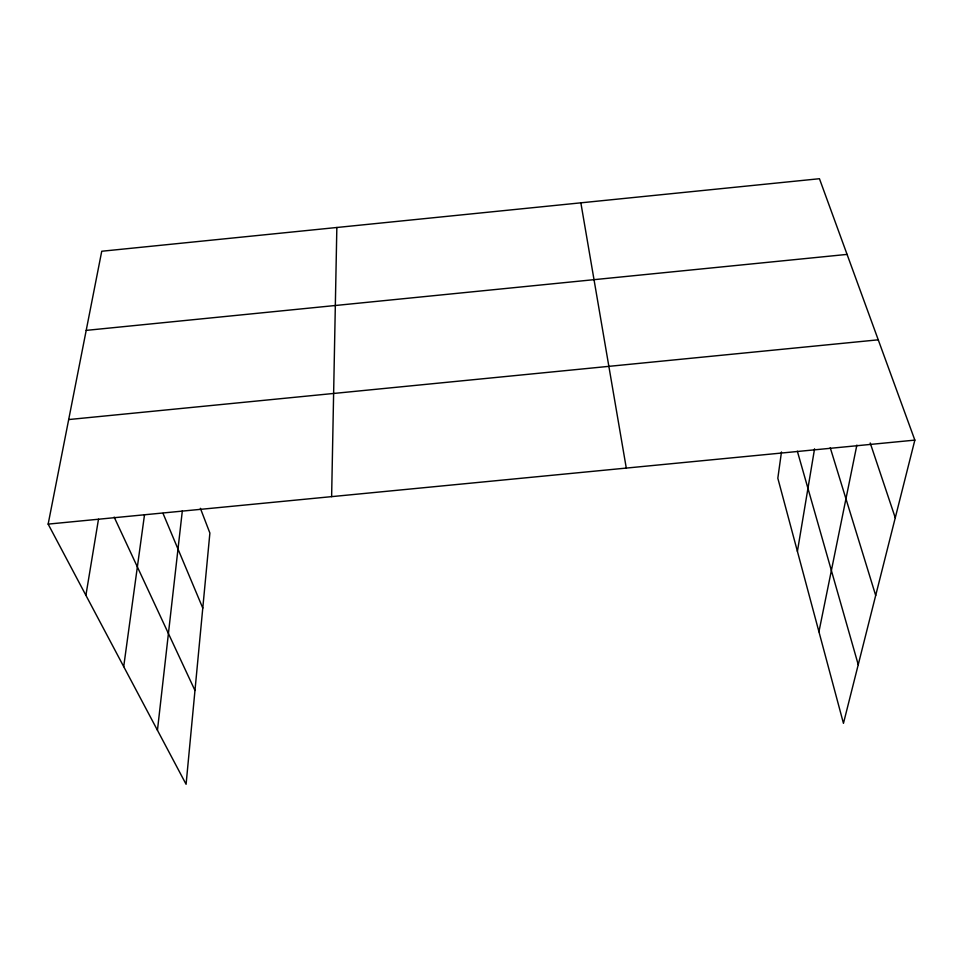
<?xml version="1.0" encoding="UTF-8"?>
<svg xmlns="http://www.w3.org/2000/svg" width="963" height="963" viewBox="0 0 963 963"><rect width="100%" height="100%" fill="white"/><g stroke="black" fill="none" stroke-linecap="round" stroke-linejoin="round"><path stroke-width="1.44" d="M331.621 496.643L336.845 227.485M157.451 730.255L182.332 510.811M123.709 666.613L144.51 514.736M781.475 451.972L777.827 478.226L843.456 723.333L914.85 440.115L819.453 178.721L101.741 251.247L48.15 524.113L186.088 784.279L209.886 533.057L200.388 508.308M85.9 595.315L98.491 519.201M797.412 551.378L814.566 448.794M818.935 631.752L856.865 445.087M86.201 330.381L847.079 254.401M68.686 419.555L878.244 339.819M48.15 524.113L914.85 440.115M114.152 517.083L194.971 690.495M163.024 513.387L202.784 608.098M870.203 442.968L895.265 517.805M830.238 447.699L875.692 595.471M797.352 451.214L858.238 664.675M580.858 202.832L626.287 468.078"/></g></svg>
